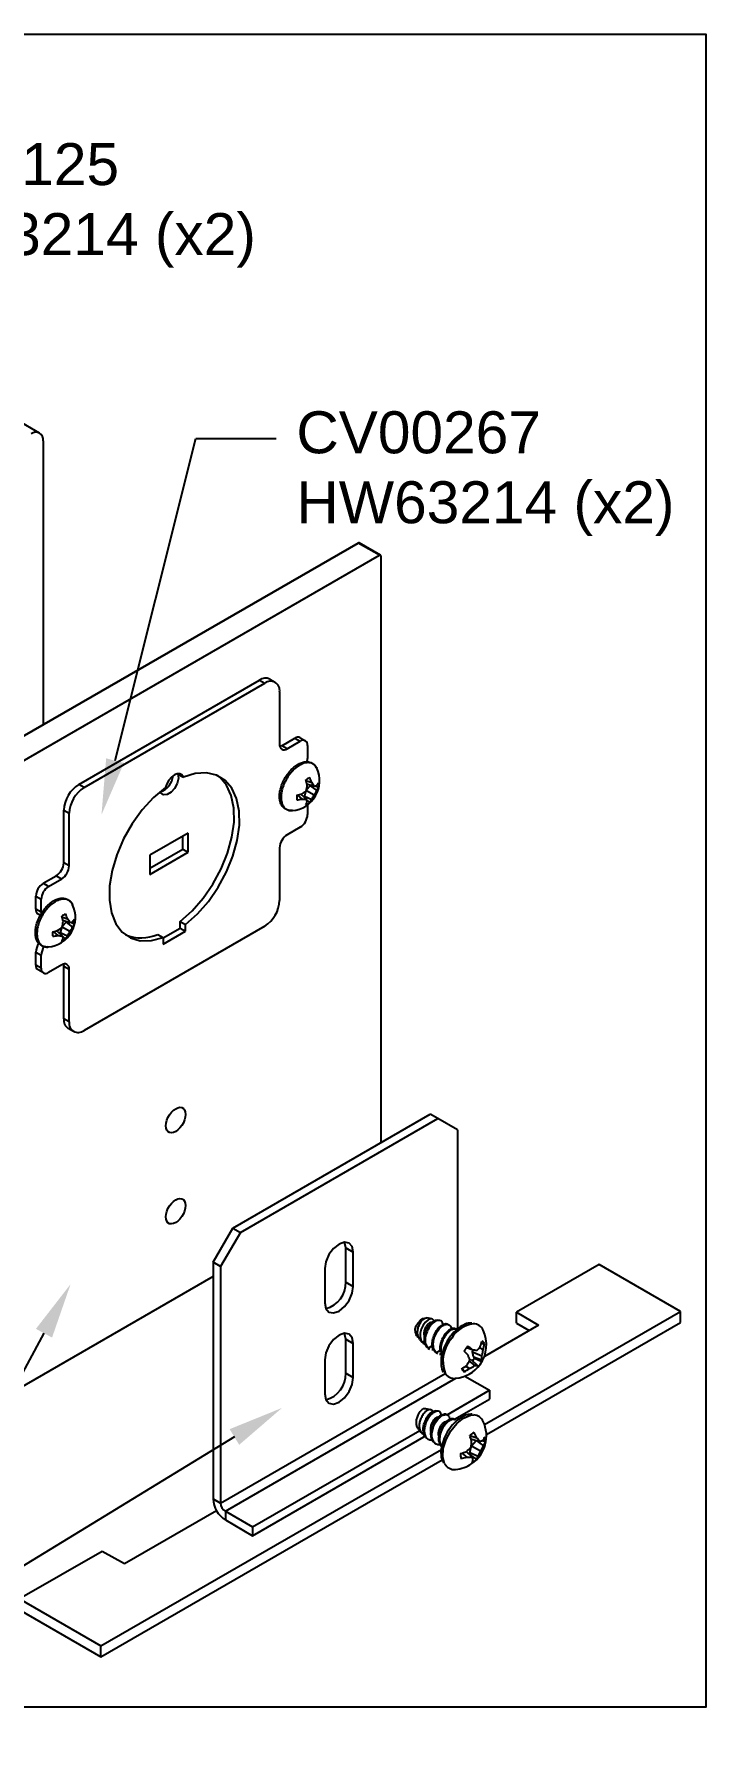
# Model space of a CAD drawing. Extents: x 0 to 7.75, y -7.64 to 0.
# Drawn here: x 4.75 to 7.75, y -7.64 to 0 of the extents above; entities that cross this region are included whole.
import ezdxf
from ezdxf import colors
from ezdxf.entities.mleader import LeaderData, LeaderLine
from ezdxf.math import Vec2, Vec3

# ---------------------------------------------------------------- set-up
doc = ezdxf.new("R2010")
doc.units = 0
doc.header["$LTSCALE"] = 0.5
doc.header["$MEASUREMENT"] = 0
for name, color, linetype in [('Brackets', 181, 'CONTINUOUS'), ('End Cap', 92, 'CONTINUOUS'), ('FAB DWG', 221, 'CONTINUOUS'), ('Hardware', 242, 'CONTINUOUS'), ('Housing', 150, 'CONTINUOUS')]:
    doc.layers.add(name, color=color, linetype=linetype)
doc.layers.add('Text-Unprinted', color=131, linetype='CONTINUOUS', plot=False)
doc.styles.get("Standard").update_dxf_attribs({"font": 'arial.ttf'})

msp = doc.modelspace()

# ---------------------------------------------------------------- linework, layer by layer
at = {"layer": 'Brackets', "transparency": 16777216}
for p, q in [((5.6349, -5.3484), (6.5188, -4.8383)), ((5.6687, -5.3679), (6.5526, -4.8578)), ((6.5526, -4.8578), (6.5188, -4.8383)), ((6.6409, -4.9089), (6.5526, -4.8578)), ((6.6409, -4.9089), (6.6409, -5.8006)), ((5.5465, -5.5015), (5.6349, -5.3484)), ((5.6687, -5.3679), (5.5803, -5.521)), ((5.6349, -5.3484), (5.6687, -5.3679)), ((6.1405, -5.4372), (6.1743, -5.4567)), ((6.1405, -5.5903), (6.1405, -5.4372)), ((6.1743, -5.6098), (6.1743, -5.4567)), ((5.5803, -5.521), (5.5465, -5.5015)), ((5.5465, -5.5015), (5.5465, -6.5608)), ((5.5803, -5.521), (5.5803, -6.5804)), ((6.047, -5.5302), (6.047, -5.6833)), ((7.2754, -5.5123), (6.9059, -5.7255)), ((7.6395, -5.7225), (7.2754, -5.5123)), ((6.1405, -5.5903), (6.1743, -5.6098)), ((6.7622, -6.2288), (7.6395, -5.7225)), ((6.9059, -5.7255), (7.0032, -5.7837)), ((6.9059, -5.7744), (6.9059, -5.7255)), ((7.6395, -5.7713), (7.6395, -5.7225)), ((7.0032, -5.7837), (6.7616, -5.9231)), ((6.7707, -6.2727), (7.6395, -5.7713)), ((6.9059, -5.7744), (6.9616, -5.8077)), ((6.1405, -5.8455), (6.1743, -5.865)), ((6.1405, -5.9986), (6.1405, -5.8455)), ((6.1743, -6.0182), (6.1743, -5.865)), ((6.047, -5.9385), (6.047, -6.0916)), ((5.5803, -6.5804), (6.5864, -5.9997)), ((5.6015, -6.6171), (6.6338, -6.0213)), ((6.1405, -5.9986), (6.1743, -6.0182)), ((6.6741, -6.0118), (6.7839, -6.0752)), ((6.5942, -6.1847), (6.7839, -6.0752)), ((6.7839, -6.0752), (6.7839, -6.1143)), ((6.628, -6.2043), (6.7839, -6.1143)), ((5.7233, -6.6874), (6.4718, -6.2554)), ((5.7233, -6.7264), (6.5006, -6.2778)), ((5.0444, -7.2202), (6.569, -6.3403)), ((5.0444, -7.269), (6.5723, -6.3872)), ((5.5465, -6.5608), (5.5803, -6.5804)), ((5.5626, -6.6151), (5.1505, -6.8529)), ((5.6015, -6.6171), (5.7233, -6.6874)), ((5.6015, -6.6171), (5.6015, -6.6561)), ((5.6015, -6.6561), (5.7233, -6.7264)), ((5.7233, -6.6874), (5.7233, -6.7264)), ((5.0497, -6.7968), (4.6803, -7.01)), ((5.1505, -6.8529), (5.0497, -6.7968)), ((4.6803, -7.01), (5.0444, -7.2202)), ((4.6803, -7.0589), (5.0444, -7.269)), ((5.0444, -7.269), (5.0444, -7.2202))]:
    msp.add_line(p, q, dxfattribs=at)
at = {"layer": 'Brackets', "transparency": 16777216, "flags": 128}
for points in [[(6.1743, -5.4567), (6.1694, -5.4314), (6.1556, -5.4155), (6.135, -5.4115), (6.1106, -5.4199), (6.0863, -5.4396), (6.0656, -5.4674), (6.0518, -5.4993), (6.047, -5.5302)], [(6.1405, -5.4372), (6.1356, -5.4119), (6.1354, -5.4114)], [(6.047, -5.6833), (6.0518, -5.7086), (6.0656, -5.7245), (6.0863, -5.7285), (6.1106, -5.7201), (6.135, -5.7004), (6.1556, -5.6726), (6.1694, -5.6408), (6.1743, -5.6098)], [(6.1743, -5.865), (6.1694, -5.8397), (6.1556, -5.8238), (6.135, -5.8198), (6.1106, -5.8283), (6.0863, -5.8479), (6.0656, -5.8758), (6.0518, -5.9076), (6.047, -5.9385)], [(6.1405, -5.8455), (6.1356, -5.8202), (6.1354, -5.8198)], [(6.047, -6.0916), (6.0518, -6.1169), (6.0656, -6.1328), (6.0863, -6.1368), (6.1106, -6.1284), (6.135, -6.1087), (6.1556, -6.0809), (6.1694, -6.0491), (6.1743, -6.0182)]]:
    msp.add_lwpolyline(points, dxfattribs=at)
at = {"layer": 'Brackets', "transparency": 16777216}
for centre, radius, start, end in [((6.0234, -5.5954), 0.1172, 284.14244, 2.49588), ((6.0234, -6.0038), 0.1172, 284.14244, 2.49588), ((5.6659, -6.5554), 0.1196, 182.60229, 237.39771), ((5.6263, -6.5783), 0.0461, 182.60229, 237.39771)]:
    msp.add_arc(centre, radius, start, end, dxfattribs=at)
at = {"layer": 'End Cap', "transparency": 16777216}
msp.add_line((6.1963, -2.2799), (4.3719, -3.3328), dxfattribs=at)
msp.add_line((6.1963, -2.2799), (4.3719, -3.3328), dxfattribs=at)
at = {"layer": 'End Cap', "linetype": 'Continuous', "transparency": 16777216}
for p, q in [((4.3719, -3.3328), (6.1963, -2.2799)), ((6.2914, -2.3348), (6.1963, -2.2799)), ((6.2964, -2.3343), (6.2013, -2.2794)), ((4.467, -3.3877), (6.2914, -2.3348)), ((6.2984, -2.3389), (6.2984, -4.9654)), ((5.5465, -5.5651), (4.467, -6.1882))]:
    msp.add_line(p, q, dxfattribs=at)
at = {"layer": 'End Cap', "linetype": 'Continuous', "transparency": 16777216, "flags": 128}
for points in [[(5.335, -4.8902), (5.3361, -4.8782), (5.3394, -4.8655), (5.3446, -4.8528), (5.3516, -4.8407), (5.36, -4.8297), (5.3694, -4.8206), (5.3792, -4.8136), (5.389, -4.8092), (5.3984, -4.8076), (5.4068, -4.8088), (5.4137, -4.8129), (5.419, -4.8195), (5.4223, -4.8284), (5.4234, -4.8392), (5.4223, -4.8511), (5.419, -4.8638), (5.4137, -4.8765), (5.4068, -4.8887), (5.3984, -4.8996), (5.389, -4.9087), (5.3792, -4.9157), (5.3694, -4.9201), (5.36, -4.9217), (5.3516, -4.9205), (5.3446, -4.9164), (5.3394, -4.9098), (5.3361, -4.9009), (5.335, -4.8902)], [(5.335, -5.2985), (5.3361, -5.2865), (5.3394, -5.2738), (5.3446, -5.2611), (5.3516, -5.249), (5.36, -5.2381), (5.3694, -5.2289), (5.3792, -5.2219), (5.389, -5.2175), (5.3984, -5.2159), (5.4068, -5.2172), (5.4137, -5.2212), (5.419, -5.2279), (5.4223, -5.2368), (5.4234, -5.2475), (5.4223, -5.2595), (5.419, -5.2721), (5.4137, -5.2849), (5.4068, -5.297), (5.3984, -5.3079), (5.389, -5.3171), (5.3792, -5.324), (5.3694, -5.3284), (5.36, -5.33), (5.3516, -5.3288), (5.3446, -5.3247), (5.3394, -5.3181), (5.3361, -5.3092), (5.335, -5.2985)]]:
    msp.add_lwpolyline(points, dxfattribs=at)
at = {"layer": 'End Cap', "linetype": 'Continuous', "transparency": 16777216}
for centre, radius, start, end in [((6.1992, -2.284), 0.00503, 65.6927, 125.6091), ((6.2941, -2.3382), 0.00437, 350.77973, 129.18503)]:
    msp.add_arc(centre, radius, start, end, dxfattribs=at)
at = {"layer": 'End Cap', "transparency": 16777216}
msp.add_ellipse((6.1963, -2.2881), major_axis=(0.005, 0.00866), ratio=0.577277, start_param=6.265733, end_param=7.068165, dxfattribs=at)
msp.add_ellipse((6.1963, -2.2881), major_axis=(0.005, 0.00866), ratio=0.577277, start_param=6.265733, end_param=7.068165, dxfattribs=at)
at = {"layer": 'Hardware', "linetype": 'Continuous', "lineweight": 25, "transparency": 16777216}
for p, q in [((4.9448, -3.3611), (5.7539, -2.8941)), ((5.7539, -2.8941), (5.7778, -2.9079)), ((5.8011, -2.8894), (5.825, -2.9032)), ((4.9687, -3.375), (5.7778, -2.9079)), ((5.8446, -2.9464), (5.8446, -3.1824)), ((5.854, -3.1878), (5.9124, -3.1541)), ((5.8779, -3.2017), (5.854, -3.1878)), ((5.8779, -3.2017), (5.9363, -3.168)), ((5.9124, -3.1541), (5.9363, -3.168)), ((5.9359, -3.1518), (5.9599, -3.1656)), ((5.9697, -3.1872), (5.9697, -3.2452)), ((5.3894, -3.3147), (5.4135, -3.3285)), ((5.9626, -3.343), (5.9883, -3.3525)), ((5.9669, -3.3587), (5.9987, -3.3684)), ((4.9687, -3.375), (4.9448, -3.3611)), ((5.9243, -3.4093), (5.9454, -3.4268)), ((5.9401, -3.4052), (5.9643, -3.4279)), ((5.9624, -3.3899), (5.9553, -3.4139)), ((5.9553, -3.4139), (5.9553, -3.4194)), ((5.9553, -3.4139), (5.9883, -3.4283)), ((5.9643, -3.3882), (5.9987, -3.408)), ((5.982, -3.3676), (5.9649, -3.3857)), ((5.9868, -3.3648), (5.982, -3.3676)), ((5.982, -3.3676), (6.011, -3.3889)), ((6.0025, -3.3677), (6.0193, -3.3738)), ((4.8781, -3.4767), (4.902, -3.4905)), ((4.8781, -3.7127), (4.8781, -3.4767)), ((4.902, -3.7265), (4.902, -3.4905)), ((5.9015, -3.4782), (5.9017, -3.4782)), ((5.9697, -3.4527), (5.9697, -3.4955)), ((5.435, -3.5794), (5.2635, -3.6784)), ((5.435, -3.6651), (5.435, -3.5794)), ((5.9363, -3.5532), (5.8779, -3.5869)), ((5.2635, -3.7365), (5.4111, -3.6513)), ((5.2635, -3.7641), (5.435, -3.6651)), ((5.4111, -3.6513), (5.4111, -3.5932)), ((5.4111, -3.6513), (5.435, -3.6651)), ((5.8446, -3.6447), (5.8446, -3.8807)), ((4.902, -3.7265), (4.8781, -3.7127)), ((5.2635, -3.6784), (5.2635, -3.7641)), ((4.7863, -3.8042), (4.8447, -3.7705)), ((4.8103, -3.818), (4.7863, -3.8042)), ((4.8103, -3.818), (4.8687, -3.7843)), ((4.8447, -3.7705), (4.8687, -3.7843)), ((4.7529, -3.92), (4.7529, -3.862)), ((4.7529, -3.862), (4.7769, -3.8758)), ((4.7529, -3.92), (4.7529, -3.862)), ((4.7769, -3.9338), (4.7769, -3.8758)), ((4.7769, -3.9338), (4.7529, -3.92)), ((4.7729, -3.9474), (4.7627, -3.9416)), ((4.8693, -3.9542), (4.895, -3.9637)), ((4.8736, -3.9699), (4.9054, -3.9795)), ((4.831, -4.0205), (4.8521, -4.038)), ((4.8468, -4.0163), (4.871, -4.039)), ((4.8691, -4.0011), (4.862, -4.025)), ((4.862, -4.025), (4.862, -4.0306)), ((4.862, -4.025), (4.895, -4.0395)), ((4.871, -3.9994), (4.9054, -4.0192)), ((4.8887, -3.9787), (4.8716, -3.9968)), ((4.8936, -3.9759), (4.8887, -3.9787)), ((4.8887, -3.9787), (4.9177, -4.0001)), ((4.9092, -3.9788), (4.926, -3.985)), ((5.7778, -3.9963), (4.9687, -4.4634)), ((5.2992, -4.0328), (5.3232, -4.0466)), ((5.3232, -4.0486), (5.3993, -4.0046)), ((5.3232, -4.0763), (5.4233, -4.0185)), ((5.3232, -4.0466), (5.3232, -4.0763)), ((5.3993, -4.0046), (5.3993, -3.975)), ((5.3993, -3.975), (5.4233, -3.9889)), ((5.3993, -4.0046), (5.4233, -4.0185)), ((5.4233, -4.0185), (5.4233, -3.9889)), ((4.7529, -4.1702), (4.7529, -4.1122)), ((4.7529, -4.1122), (4.7769, -4.126)), ((4.7529, -4.1702), (4.7529, -4.1122)), ((4.8082, -4.0894), (4.8084, -4.0894)), ((4.7769, -4.184), (4.7529, -4.1702)), ((4.7867, -4.2056), (4.7627, -4.1918)), ((4.7769, -4.184), (4.7769, -4.126)), ((4.8687, -4.1696), (4.8103, -4.2033)), ((4.8781, -4.175), (4.902, -4.1889)), ((4.8781, -4.411), (4.8781, -4.175)), ((4.902, -4.4248), (4.902, -4.1889)), ((4.902, -4.4248), (4.8781, -4.411)), ((4.9216, -4.468), (4.8976, -4.4542))]:
    msp.add_line(p, q, dxfattribs=at)
at = {"layer": 'Hardware', "transparency": 16777216}
for p, q in [((6.5262, -5.7549), (6.5045, -5.7504)), ((6.5614, -5.7623), (6.5523, -5.7604)), ((6.6029, -5.7815), (6.5985, -5.7789)), ((6.6383, -5.8019), (6.6338, -5.7993)), ((6.4546, -5.8278), (6.4569, -5.8246)), ((6.4595, -5.8333), (6.4546, -5.8278)), ((6.4658, -5.8297), (6.4569, -5.8246)), ((6.4595, -5.8333), (6.4658, -5.8297)), ((6.4595, -5.8333), (6.4664, -5.8377)), ((6.4722, -5.8475), (6.4833, -5.8598)), ((6.4835, -5.8601), (6.494, -5.8541)), ((6.5053, -5.8832), (6.4954, -5.8659)), ((6.5097, -5.8858), (6.5295, -5.8745)), ((6.7474, -5.8649), (6.7617, -5.8667)), ((6.5125, -5.8871), (6.5053, -5.8832)), ((6.5086, -5.8864), (6.5163, -5.8908)), ((6.5169, -5.8897), (6.5097, -5.8858)), ((6.535, -5.8939), (6.5255, -5.8943)), ((6.5478, -5.9075), (6.5407, -5.9036)), ((6.5451, -5.9062), (6.5649, -5.8949)), ((6.5522, -5.9101), (6.5451, -5.9062)), ((6.5472, -5.9086), (6.5516, -5.9112)), ((6.5704, -5.9143), (6.5609, -5.9147)), ((6.6818, -5.8842), (6.7073, -5.8923)), ((6.6939, -5.9442), (6.7182, -5.9646)), ((6.695, -5.9375), (6.7033, -5.9389)), ((6.7033, -5.9389), (6.7312, -5.9643)), ((6.7079, -5.9023), (6.7117, -5.8932)), ((6.7129, -5.9257), (6.7079, -5.9023)), ((6.7079, -5.9023), (6.7502, -5.9204)), ((6.7179, -5.9311), (6.7129, -5.9257)), ((6.7129, -5.9257), (6.7499, -5.9384)), ((6.7179, -5.9311), (6.7504, -5.9462)), ((6.7397, -5.8835), (6.7564, -5.8931)), ((6.6622, -5.978), (6.6709, -5.9922)), ((6.6786, -5.9664), (6.6952, -5.9776)), ((6.5203, -6.162), (6.4996, -6.1576)), ((6.5555, -6.1694), (6.5443, -6.167)), ((6.597, -6.1864), (6.5925, -6.1838)), ((6.4666, -6.2496), (6.4791, -6.2635)), ((6.6323, -6.2068), (6.6279, -6.2042)), ((6.4993, -6.2861), (6.5028, -6.29)), ((6.5412, -6.3135), (6.5457, -6.3161)), ((6.6965, -6.277), (6.7271, -6.288)), ((6.6966, -6.3539), (6.7035, -6.3243)), ((6.7008, -6.2921), (6.7406, -6.3041)), ((6.7035, -6.3243), (6.724, -6.2999)), ((6.7035, -6.3243), (6.7443, -6.3468)), ((6.724, -6.2999), (6.7248, -6.2993)), ((6.724, -6.2999), (6.7574, -6.3237)), ((6.7517, -6.2999), (6.7666, -6.3047)), ((6.661, -6.3567), (6.6832, -6.3746)), ((6.6801, -6.3499), (6.7054, -6.3735)), ((6.696, -6.3647), (6.6975, -6.3636)), ((6.6975, -6.3636), (6.6966, -6.3539)), ((6.6966, -6.3539), (6.7341, -6.3696)), ((6.6975, -6.3636), (6.7257, -6.3855))]:
    msp.add_line(p, q, dxfattribs=at)
at = {"layer": 'Hardware', "linetype": 'Continuous', "lineweight": 25, "transparency": 16777216, "flags": 128}
for points in [[(5.854, -3.1878), (5.8475, -3.1909), (5.8456, -3.1914)], [(5.9017, -3.4782), (5.9017, -3.4782), (5.8977, -3.4784), (5.8938, -3.4784), (5.8899, -3.478), (5.8862, -3.4774), (5.8826, -3.4766), (5.8791, -3.4755), (5.8757, -3.4741), (5.8725, -3.4725), (5.8694, -3.4706), (5.8665, -3.4686), (5.8638, -3.4662), (5.8612, -3.4637), (5.8587, -3.461), (5.8565, -3.458), (5.8544, -3.4548), (5.8525, -3.4514), (5.8507, -3.4478), (5.8492, -3.444), (5.8479, -3.4401), (5.8467, -3.4359), (5.8458, -3.4316), (5.8451, -3.4272), (5.8446, -3.4226), (5.8443, -3.4179), (5.8442, -3.413), (5.8444, -3.4081), (5.8447, -3.4031), (5.8452, -3.398), (5.846, -3.3929), (5.8469, -3.3877), (5.8481, -3.3825), (5.8494, -3.3772), (5.8509, -3.3719), (5.8526, -3.3666), (5.8545, -3.3614), (5.8566, -3.3561), (5.8588, -3.3509), (5.8612, -3.3457), (5.8638, -3.3406), (5.8665, -3.3355), (5.8694, -3.3306), (5.8724, -3.3257), (5.8755, -3.3209), (5.8788, -3.3162), (5.8822, -3.3116), (5.8857, -3.3072), (5.8893, -3.3029), (5.893, -3.2988), (5.8968, -3.2948), (5.9006, -3.291), (5.9046, -3.2873), (5.9086, -3.2839), (5.9127, -3.2806), (5.9168, -3.2776), (5.921, -3.2748), (5.9252, -3.2721), (5.9294, -3.2698), (5.9337, -3.2676), (5.9379, -3.2657), (5.9422, -3.264), (5.9464, -3.2626), (5.9506, -3.2615), (5.9548, -3.2606), (5.9589, -3.26), (5.963, -3.2597), (5.9669, -3.2597), (5.9708, -3.2599), (5.9746, -3.2604), (5.9783, -3.2611), (5.9818, -3.2622), (5.9852, -3.2634), (5.9885, -3.2649), (5.9916, -3.2667), (5.9946, -3.2687), (5.9974, -3.2709), (6.0001, -3.2733), (6.0026, -3.276), (6.0049, -3.2789), (6.0071, -3.282), (6.0091, -3.2853), (6.0109, -3.2888), (6.0109, -3.2888)], [(6.0109, -3.2888), (6.0107, -3.2883), (6.0088, -3.2849), (6.0068, -3.2817), (6.0046, -3.2787), (6.0022, -3.276), (5.9997, -3.2735), (5.9969, -3.2713), (5.994, -3.2693), (5.9909, -3.2677), (5.9877, -3.2662), (5.9843, -3.2651), (5.9808, -3.2643), (5.9772, -3.2637), (5.9735, -3.2634), (5.9697, -3.2634), (5.9657, -3.2637), (5.9617, -3.2643), (5.9576, -3.2651), (5.9535, -3.2662), (5.9493, -3.2677), (5.945, -3.2693), (5.9408, -3.2713), (5.9365, -3.2735), (5.9322, -3.276), (5.9279, -3.2787), (5.9237, -3.2817), (5.9194, -3.2849), (5.9152, -3.2883), (5.9111, -3.292), (5.907, -3.2959), (5.903, -3.2999), (5.899, -3.3042), (5.8952, -3.3086), (5.8915, -3.3132), (5.8879, -3.3179), (5.8844, -3.3228), (5.881, -3.3278), (5.8778, -3.333), (5.8747, -3.3382), (5.8718, -3.3435), (5.869, -3.3489), (5.8665, -3.3544), (5.8641, -3.3598), (5.8619, -3.3654), (5.8598, -3.3709), (5.858, -3.3764), (5.8564, -3.382), (5.855, -3.3875), (5.8538, -3.3929), (5.8528, -3.3983), (5.852, -3.4036), (5.8515, -3.4088), (5.8512, -3.414), (5.8511, -3.419), (5.8512, -3.4239), (5.8515, -3.4286), (5.852, -3.4332), (5.8528, -3.4376), (5.8538, -3.4419), (5.855, -3.446), (5.8564, -3.4498), (5.858, -3.4535), (5.8598, -3.4569), (5.8619, -3.4601), (5.8641, -3.4631), (5.8665, -3.4658), (5.869, -3.4683), (5.8718, -3.4705), (5.8747, -3.4725), (5.8778, -3.4741), (5.881, -3.4756), (5.8844, -3.4767), (5.8879, -3.4775), (5.8915, -3.4781), (5.8952, -3.4784), (5.899, -3.4784), (5.9015, -3.4782)], [(5.3894, -3.3147), (5.3915, -3.3338), (5.3862, -3.3565), (5.3744, -3.3787), (5.3582, -3.3965), (5.3404, -3.4067), (5.3242, -3.4077), (5.3123, -3.3991), (5.3094, -3.3935)], [(5.4135, -3.3285), (5.4073, -3.3186), (5.398, -3.3134), (5.3863, -3.3134), (5.3733, -3.3185), (5.3603, -3.3284), (5.3486, -3.3419), (5.3392, -3.358), (5.3331, -3.3749)], [(5.3993, -3.975), (5.4524, -3.9276), (5.5018, -3.8711), (5.5458, -3.8076), (5.5828, -3.7392), (5.6115, -3.6684), (5.6309, -3.5978), (5.6403, -3.5297), (5.6394, -3.4668), (5.6281, -3.4111), (5.607, -3.3646), (5.5767, -3.3291), (5.5673, -3.3217)], [(5.4233, -3.9889), (5.4764, -3.9415), (5.5258, -3.885), (5.5698, -3.8215), (5.6068, -3.7531), (5.6356, -3.6823), (5.655, -3.6116), (5.6644, -3.5436), (5.6634, -3.4806), (5.6522, -3.4249), (5.631, -3.3785), (5.6007, -3.343), (5.5623, -3.3196), (5.5172, -3.3092), (5.467, -3.3122), (5.4135, -3.3285)], [(5.3331, -3.3749), (5.2796, -3.4204), (5.2294, -3.4754), (5.1843, -3.5378), (5.1459, -3.6055), (5.1156, -3.676), (5.0944, -3.7469), (5.0832, -3.8156), (5.0822, -3.8797), (5.0916, -3.9369), (5.111, -3.9851), (5.1397, -4.0227), (5.1768, -4.0484), (5.2207, -4.0611), (5.2702, -4.0605), (5.3232, -4.0466)], [(5.9656, -3.4315), (5.9677, -3.4332), (5.9793, -3.4431)], [(4.8085, -4.0894), (4.8084, -4.0894), (4.8044, -4.0896), (4.8005, -4.0895), (4.7966, -4.0892), (4.7929, -4.0886), (4.7893, -4.0878), (4.7858, -4.0866), (4.7824, -4.0853), (4.7792, -4.0837), (4.7762, -4.0818), (4.7732, -4.0797), (4.7705, -4.0774), (4.7679, -4.0749), (4.7654, -4.0721), (4.7632, -4.0692), (4.7611, -4.066), (4.7592, -4.0626), (4.7574, -4.059), (4.7559, -4.0552), (4.7546, -4.0513), (4.7535, -4.0471), (4.7525, -4.0428), (4.7518, -4.0384), (4.7513, -4.0338), (4.751, -4.029), (4.7509, -4.0242), (4.7511, -4.0193), (4.7514, -4.0143), (4.752, -4.0092), (4.7527, -4.0041), (4.7536, -3.9989), (4.7548, -3.9936), (4.7561, -3.9884), (4.7577, -3.9831), (4.7594, -3.9778), (4.7613, -3.9725), (4.7633, -3.9673), (4.7656, -3.9621), (4.768, -3.9569), (4.7705, -3.9518), (4.7732, -3.9467), (4.7761, -3.9417), (4.7791, -3.9368), (4.7822, -3.932), (4.7855, -3.9274), (4.7889, -3.9228), (4.7924, -3.9184), (4.796, -3.9141), (4.7997, -3.9099), (4.8035, -3.9059), (4.8073, -3.9021), (4.8113, -3.8985), (4.8153, -3.8951), (4.8194, -3.8918), (4.8235, -3.8888), (4.8277, -3.8859), (4.8319, -3.8833), (4.8361, -3.8809), (4.8404, -3.8788), (4.8446, -3.8769), (4.8489, -3.8752), (4.8531, -3.8738), (4.8573, -3.8727), (4.8615, -3.8718), (4.8656, -3.8712), (4.8697, -3.8709), (4.8736, -3.8708), (4.8775, -3.8711), (4.8813, -3.8716), (4.885, -3.8723), (4.8885, -3.8733), (4.8919, -3.8746), (4.8952, -3.8761), (4.8983, -3.8779), (4.9013, -3.8798), (4.9041, -3.8821), (4.9068, -3.8845), (4.9093, -3.8872), (4.9116, -3.89), (4.9138, -3.8931), (4.9158, -3.8964), (4.9176, -3.8999), (4.9176, -3.9)], [(4.9176, -3.9), (4.9174, -3.8995), (4.9156, -3.8961), (4.9135, -3.8929), (4.9113, -3.8899), (4.9089, -3.8872), (4.9064, -3.8847), (4.9036, -3.8825), (4.9007, -3.8805), (4.8976, -3.8788), (4.8944, -3.8774), (4.8911, -3.8763), (4.8876, -3.8754), (4.8839, -3.8749), (4.8802, -3.8746), (4.8764, -3.8746), (4.8724, -3.8749), (4.8684, -3.8754), (4.8643, -3.8763), (4.8602, -3.8774), (4.856, -3.8788), (4.8518, -3.8805), (4.8475, -3.8825), (4.8432, -3.8847), (4.8389, -3.8872), (4.8346, -3.8899), (4.8304, -3.8929), (4.8261, -3.8961), (4.8219, -3.8995), (4.8178, -3.9032), (4.8137, -3.907), (4.8097, -3.9111), (4.8058, -3.9153), (4.8019, -3.9198), (4.7982, -3.9244), (4.7946, -3.9291), (4.7911, -3.934), (4.7877, -3.939), (4.7845, -3.9441), (4.7814, -3.9494), (4.7785, -3.9547), (4.7758, -3.9601), (4.7732, -3.9655), (4.7708, -3.971), (4.7686, -3.9765), (4.7666, -3.9821), (4.7647, -3.9876), (4.7631, -3.9931), (4.7617, -3.9986), (4.7605, -4.0041), (4.7595, -4.0095), (4.7588, -4.0148), (4.7582, -4.02), (4.7579, -4.0251), (4.7578, -4.0302), (4.7579, -4.035), (4.7582, -4.0398), (4.7588, -4.0444), (4.7595, -4.0488), (4.7605, -4.0531), (4.7617, -4.0571), (4.7631, -4.061), (4.7647, -4.0646), (4.7666, -4.0681), (4.7686, -4.0713), (4.7708, -4.0743), (4.7732, -4.077), (4.7758, -4.0795), (4.7785, -4.0817), (4.7814, -4.0836), (4.7845, -4.0853), (4.7877, -4.0867), (4.7911, -4.0879), (4.7946, -4.0887), (4.7982, -4.0893), (4.8019, -4.0896), (4.8058, -4.0896), (4.8082, -4.0894)], [(4.8723, -4.0427), (4.8744, -4.0444), (4.8861, -4.0542)], [(4.877, -4.166), (4.8774, -4.1679), (4.8781, -4.175)]]:
    msp.add_lwpolyline(points, dxfattribs=at)
at = {"layer": 'Hardware', "transparency": 16777216, "flags": 128}
for points in [[(6.4569, -5.8246), (6.4523, -5.815), (6.4521, -5.8018), (6.4563, -5.7869), (6.4643, -5.7726), (6.4749, -5.7611), (6.4865, -5.7542), (6.4938, -5.7527)], [(6.5361, -5.7648), (6.5355, -5.7622), (6.5293, -5.7559), (6.5202, -5.7549), (6.5091, -5.7596), (6.4975, -5.7694), (6.487, -5.7838), (6.4789, -5.8014), (6.4743, -5.8198), (6.4741, -5.8376), (6.4786, -5.8529), (6.4835, -5.8601), (6.4835, -5.8601)], [(6.4996, -6.1576), (6.4987, -6.1575), (6.488, -6.1586)], [(6.5753, -6.3725), (6.5775, -6.3353), (6.5897, -6.2952), (6.6105, -6.2565), (6.6378, -6.2233), (6.6684, -6.1993), (6.6992, -6.187), (6.7139, -6.1858)], [(6.4998, -6.2859), (6.5022, -6.2893), (6.5028, -6.29)], [(6.5844, -6.4047), (6.5833, -6.4026), (6.5753, -6.3725)]]:
    msp.add_lwpolyline(points, dxfattribs=at)
at = {"layer": 'Hardware', "linetype": 'Continuous', "lineweight": 25, "transparency": 16777216}
for centre, radius, start, end in [((5.7815, -2.9326), 0.0475, 65.69288, 125.61758), ((5.8039, -2.9398), 0.0412, 350.78596, 129.20328), ((5.8649, -3.1857), 0.0206, 170.78596, 309.20328), ((5.9262, -3.1734), 0.0237, 65.69288, 125.61758), ((5.9493, -3.1839), 0.0206, 350.78596, 129.20328), ((5.8972, -3.2419), 0.0725, 345.79527, 357.39452), ((5.2839, -3.3148), 0.0837, 287.9721, 354.69734), ((5.8906, -3.3457), 0.133, 274.70619, 25.29918), ((6.0031, -3.3918), 0.0657, 111.17524, 128.81939), ((5.7128, -3.4194), 0.2613, 12.22005, 17.54964), ((5.8271, -3.4052), 0.1695, 18.10615, 26.11643), ((5.8714, -3.4405), 0.1464, 29.54791, 36.98761), ((5.9689, -3.3276), 0.0568, 317.93705, 332.70604), ((5.9544, -3.3637), 0.0657, 351.17936, 8.82064), ((5.0229, -3.4833), 0.145, 122.60548, 177.39452), ((5.0469, -3.4971), 0.145, 122.60548, 177.39452), ((5.9869, -3.42), 0.0657, 171.17936, 188.82064), ((5.8656, -3.1547), 0.2613, 282.44952, 287.77829), ((5.9104, -3.2609), 0.1695, 273.88191, 281.89152), ((5.8311, -3.243), 0.1971, 305.44593, 312.54131), ((5.9632, -3.2815), 0.1464, 263.00744, 270.44567), ((5.7719, -3.3454), 0.1971, 347.45809, 354.55372), ((5.8855, -3.4594), 0.0849, 13.26505, 21.81359), ((5.9283, -3.4021), 0.0654, 321.26276, 336.38864), ((5.8847, -3.3623), 0.1228, 327.48803, 338.13813), ((5.9866, -3.2843), 0.0849, 278.17816, 286.72433), ((5.9021, -3.3322), 0.1228, 321.86143, 332.5121), ((5.9584, -3.3501), 0.0654, 323.61047, 338.73846), ((5.8972, -3.4922), 0.0725, 302.60548, 357.39452), ((5.9141, -3.4225), 0.0568, 327.29435, 342.06084), ((5.9381, -3.3918), 0.0657, 291.17524, 308.81939), ((5.917, -3.648), 0.0725, 122.60548, 177.39452), ((4.8056, -3.7094), 0.0725, 302.60548, 357.39452), ((4.8296, -3.7232), 0.0725, 302.60548, 357.39452), ((4.8254, -3.8653), 0.0725, 122.60548, 177.39452), ((4.8493, -3.8791), 0.0725, 122.60548, 177.39452), ((5.6997, -3.8741), 0.145, 302.60548, 357.39452), ((4.7754, -3.9228), 0.0226, 172.74417, 235.94365), ((4.7754, -3.9228), 0.0226, 172.74417, 235.94365), ((4.7972, -3.9371), 0.0206, 170.78596, 189.27846), ((4.7973, -3.9568), 0.133, 274.70619, 25.29918), ((4.9098, -4.003), 0.0657, 111.17524, 128.81939), ((4.6195, -4.0306), 0.2613, 12.22005, 17.54964), ((4.7339, -4.0163), 0.1695, 18.10615, 26.11643), ((4.7781, -4.0517), 0.1464, 29.54791, 36.98761), ((4.8756, -3.9388), 0.0568, 317.93705, 332.70604), ((4.8611, -3.9749), 0.0657, 351.17936, 8.82064), ((4.8936, -4.0311), 0.0657, 171.17936, 188.82064), ((4.7723, -3.7659), 0.2613, 282.44952, 287.77829), ((4.8171, -3.8721), 0.1695, 273.88191, 281.89152), ((4.7378, -3.8541), 0.1971, 305.44593, 312.54131), ((4.8699, -3.8927), 0.1464, 263.00744, 270.44567), ((4.6786, -3.9566), 0.1971, 347.45809, 354.55372), ((4.7922, -4.0706), 0.0849, 13.26505, 21.81359), ((4.835, -4.0133), 0.0654, 321.26276, 336.38864), ((4.7914, -3.9735), 0.1228, 327.48803, 338.13813), ((4.8933, -3.8955), 0.0849, 278.17816, 286.72433), ((4.8088, -3.9434), 0.1228, 321.86143, 332.5121), ((4.8651, -3.9613), 0.0654, 323.61047, 338.73846), ((5.2238, -3.8611), 0.1875, 248.55717, 293.72434), ((4.8254, -4.1155), 0.0725, 144.36973, 177.39452), ((4.8493, -4.1293), 0.0725, 145.13516, 177.39452), ((4.8208, -4.0336), 0.0568, 327.29435, 342.06084), ((4.8449, -4.003), 0.0657, 291.17524, 308.81939), ((4.7754, -4.1731), 0.0226, 172.74417, 235.94365), ((4.7754, -4.1731), 0.0226, 172.74417, 235.94365), ((4.7972, -4.1873), 0.0206, 170.78596, 309.20328), ((4.8817, -4.1856), 0.0206, 350.78596, 129.20328), ((4.9229, -4.4167), 0.0453, 172.74417, 235.94365), ((4.9427, -4.4314), 0.0412, 170.78596, 309.20328)]:
    msp.add_arc(centre, radius, start, end, dxfattribs=at)
at = {"layer": 'Hardware', "transparency": 16777216}
for centre, radius, start, end in [((6.7262, -5.904), 0.1273, 96.52451, 150.44067), ((6.7123, -5.8256), 0.0481, 23.57956, 90.66609), ((6.5758, -5.854), 0.0813, 154.81708, 188.43326), ((6.7309, -5.9446), 0.155, 138.14293, 200.12812), ((6.7858, -5.9665), 0.1326, 138.10387, 150.11637), ((6.4564, -6.2227), 0.4149, 52.78632, 56.20554), ((6.6262, -5.7901), 0.147, 313.74339, 322.80439), ((6.6198, -5.8709), 0.151, 324.11012, 25.30286), ((6.5952, -5.823), 0.1583, 339.3036, 348.52918), ((6.7353, -5.8798), 0.0294, 26.32278, 59.26463), ((6.6182, -5.8515), 0.1443, 343.2403, 353.92293), ((4.8853, -7.6884), 2.5269, 44.46904, 45.03794), ((6.5267, -5.8552), 0.1894, 325.12096, 333.22254), ((6.4436, -6.0106), 0.2618, 15.52087, 20.65608), ((6.8815, -5.0485), 0.8616, 258.3335, 259.72481), ((6.6265, -5.875), 0.1073, 319.75991, 328.46033), ((6.6355, -5.8802), 0.1326, 318.10387, 330.11637), ((6.6768, -5.9285), 0.0738, 352.32484, 6.31323), ((6.737, -5.9431), 0.0138, 346.64391, 20.02366), ((6.59, -5.8696), 0.168, 342.39544, 351.95501), ((6.6268, -5.9737), 0.048, 210.26504, 276.53238), ((6.6198, -5.8709), 0.151, 274.71477, 324.11012), ((6.549, -5.8044), 0.2075, 302.22403, 309.92654), ((6.686, -5.9669), 0.0294, 206.32278, 239.26463), ((6.5969, -5.8411), 0.1682, 296.10846, 305.75466), ((6.6281, -5.8324), 0.16, 294.80259, 304.26018), ((6.7232, -5.9097), 0.0551, 264.72234, 278.31294), ((6.7134, -5.9793), 0.0233, 26.95226, 40.12952), ((6.6198, -6.2792), 0.151, 304.45347, 25.30286), ((6.7125, -6.2336), 0.0478, 23.35158, 88.27487), ((6.5424, -6.1764), 0.2218, 308.69215, 315.92273), ((6.7532, -6.3406), 0.0852, 116.38238, 132.52456), ((6.3944, -6.395), 0.3232, 16.42515, 21.25033), ((6.4793, -6.2955), 0.2252, 351.0068, 357.9527), ((6.5425, -6.3652), 0.2001, 22.70913, 30.29001), ((6.5915, -6.4149), 0.1858, 36.62237, 43.10171), ((6.7152, -6.213), 0.0946, 285.59321, 295.10511), ((6.6231, -6.2624), 0.1477, 325.15756, 335.51075), ((6.6938, -6.2506), 0.078, 321.99563, 335.44675), ((6.6851, -6.2768), 0.0862, 327.07293, 341.10138), ((6.7024, -6.2993), 0.0645, 355.17402, 14.62448), ((6.627, -6.3817), 0.0484, 208.45995, 276.25539), ((6.6198, -6.2792), 0.151, 274.71477, 304.45347), ((6.7189, -6.364), 0.0645, 175.17402, 194.62448), ((6.5785, -6.0921), 0.2771, 285.9539, 291.72553), ((6.631, -6.1949), 0.1872, 277.84566, 286.20705), ((6.6864, -6.2184), 0.1562, 268.8256, 276.98786), ((6.607, -6.4306), 0.1138, 23.49385, 30.15219), ((6.6609, -6.3734), 0.0519, 330.37854, 346.73991), ((6.6681, -6.3227), 0.0852, 296.38238, 312.52456), ((6.6753, -6.3485), 0.0625, 323.73436, 340.22331), ((6.6207, -6.3057), 0.1302, 330.58512, 341.59171)]:
    msp.add_arc(centre, radius, start, end, dxfattribs=at)
for points, knots in [([(6.4725, -5.8478), (6.4699, -5.8442), (6.4647, -5.8369), (6.4616, -5.8209), (6.4628, -5.8032), (6.4682, -5.7854), (6.4762, -5.7698), (6.486, -5.7578), (6.4959, -5.7513), (6.5022, -5.7491), (6.5043, -5.7504), (6.5045, -5.7505)], [0, 0, 0, 0, 0.123241, 0.250672, 0.378978, 0.507069, 0.629373, 0.751837, 0.874095, 0.990617, 1, 1, 1, 1]), ([(6.4941, -5.838), (6.493, -5.8336), (6.4908, -5.8247), (6.4934, -5.8084), (6.4992, -5.7926), (6.5078, -5.7794), (6.5176, -5.7713), (6.5253, -5.7683), (6.5283, -5.7704), (6.5293, -5.7712)], [0, 0, 0, 0, 0.143685, 0.294784, 0.451069, 0.607354, 0.758454, 0.916202, 1, 1, 1, 1]), ([(6.4954, -5.8659), (6.4942, -5.8593), (6.4918, -5.8461), (6.4955, -5.8232), (6.5037, -5.8011), (6.5152, -5.7819), (6.5288, -5.7679), (6.5422, -5.76), (6.5491, -5.7605), (6.5523, -5.7607)], [0, 0, 0, 0, 0.148692, 0.297384, 0.445265, 0.588067, 0.731383, 0.874101, 1, 1, 1, 1]), ([(6.5754, -5.7807), (6.5752, -5.7782), (6.5744, -5.7708), (6.5676, -5.7637), (6.5569, -5.7608), (6.5432, -5.765), (6.5285, -5.7758), (6.515, -5.7922), (6.5065, -5.808), (6.5031, -5.8173), (6.5023, -5.8195)], [0, 0, 0, 0, 0.0731279, 0.216108, 0.361032, 0.5082261, 0.6553851, 0.8039273, 0.9552146, 1, 1, 1, 1]), ([(6.5407, -5.9036), (6.5369, -5.8985), (6.5294, -5.8881), (6.527, -5.8639), (6.532, -5.8377), (6.5432, -5.8123), (6.5589, -5.7916), (6.5763, -5.779), (6.5902, -5.7748), (6.5959, -5.7787), (6.5979, -5.7801)], [0, 0, 0, 0, 0.131475, 0.26648, 0.39603, 0.529837, 0.663644, 0.793194, 0.928198, 1, 1, 1, 1]), ([(6.5451, -5.9062), (6.5414, -5.901), (6.5338, -5.8906), (6.5314, -5.8665), (6.5364, -5.8403), (6.5476, -5.8148), (6.5633, -5.7942), (6.5808, -5.7813), (6.5967, -5.7775), (6.6079, -5.7843), (6.6136, -5.7931), (6.6129, -5.8002), (6.6128, -5.8004)], [0, 0, 0, 0, 0.1099552, 0.2228622, 0.3312074, 0.4431128, 0.5550183, 0.6633635, 0.7762705, 0.8862257, 0.9961809, 1, 1, 1, 1]), ([(6.5704, -5.9143), (6.5689, -5.9121), (6.5638, -5.9043), (6.5625, -5.8842), (6.5673, -5.8582), (6.5786, -5.8327), (6.5942, -5.812), (6.6116, -5.7994), (6.6256, -5.7952), (6.6312, -5.7991), (6.6332, -5.8005)], [0, 0, 0, 0, 0.060013, 0.206125, 0.346335, 0.491152, 0.635968, 0.776178, 0.922291, 1, 1, 1, 1]), ([(6.5725, -5.9129), (6.5719, -5.9119), (6.5677, -5.9052), (6.567, -5.8866), (6.5717, -5.8608), (6.583, -5.8352), (6.5986, -5.8145), (6.616, -5.802), (6.63, -5.7977), (6.6357, -5.8016), (6.6376, -5.803)], [0, 0, 0, 0, 0.027301, 0.178499, 0.323587, 0.473444, 0.6233, 0.768389, 0.919586, 1, 1, 1, 1]), ([(6.7047, -5.7745), (6.7018, -5.7742), (6.6901, -5.7728), (6.667, -5.7818), (6.6385, -5.8004), (6.6184, -5.8213), (6.6088, -5.8342), (6.6068, -5.8369)], [0, 0, 0, 0, 0.090579, 0.365271, 0.652495, 0.928997, 1, 1, 1, 1]), ([(6.4835, -5.8601), (6.4864, -5.8631), (6.4899, -5.8666), (6.4949, -5.8672), (6.4957, -5.8673)], [0, 0, 0, 0, 0.826406, 1, 1, 1, 1]), ([(6.5097, -5.8858), (6.506, -5.8806), (6.4985, -5.8702), (6.4957, -5.8458), (6.5001, -5.8282), (6.5023, -5.8195)], [0, 0, 0, 0, 0.3286, 0.666022, 1, 1, 1, 1]), ([(6.6068, -5.8369), (6.6028, -5.8427), (6.5911, -5.8598), (6.5766, -5.8915), (6.5668, -5.9296), (6.5672, -5.9643), (6.5717, -5.9866), (6.5782, -5.9938), (6.5785, -5.9941)], [0, 0, 0, 0, 0.113797, 0.330872, 0.54928, 0.769424, 0.991866, 1, 1, 1, 1]), ([(6.467, -6.2493), (6.4646, -6.2463), (6.4595, -6.2398), (6.4565, -6.2249), (6.4574, -6.208), (6.4623, -6.1909), (6.4697, -6.176), (6.4789, -6.1644), (6.485, -6.1605), (6.488, -6.1586)], [0, 0, 0, 0, 0.131247, 0.280128, 0.429204, 0.578029, 0.719873, 0.861866, 1, 1, 1, 1]), ([(6.5294, -6.1709), (6.5291, -6.1699), (6.5281, -6.1654), (6.5223, -6.1618), (6.5133, -6.1614), (6.5023, -6.1668), (6.4909, -6.1772), (6.4809, -6.192), (6.4734, -6.2094), (6.4694, -6.2277), (6.4699, -6.2451), (6.4751, -6.2593), (6.4823, -6.2682), (6.4887, -6.2699), (6.4908, -6.2704)], [0, 0, 0, 0, 0.02781, 0.114785, 0.204494, 0.294916, 0.385097, 0.477538, 0.571078, 0.664458, 0.759635, 0.85629, 0.95286, 1, 1, 1, 1]), ([(6.4994, -6.2859), (6.4992, -6.2858), (6.4946, -6.2825), (6.49, -6.2704), (6.4868, -6.251), (6.4897, -6.2289), (6.4973, -6.2075), (6.5082, -6.1888), (6.5211, -6.175), (6.5342, -6.1669), (6.541, -6.167), (6.5443, -6.1671)], [0, 0, 0, 0, 0.006965, 0.138259, 0.265043, 0.392285, 0.518994, 0.640961, 0.763438, 0.88555, 1, 1, 1, 1]), ([(6.5689, -6.1867), (6.5685, -6.1839), (6.5674, -6.1765), (6.5602, -6.1699), (6.5493, -6.1681), (6.5359, -6.1732), (6.5216, -6.1845), (6.5088, -6.2012), (6.4987, -6.2216), (6.4926, -6.2434), (6.4919, -6.2644), (6.4954, -6.2783), (6.499, -6.2845), (6.4998, -6.2859)], [0, 0, 0, 0, 0.0601649, 0.1567818, 0.2551583, 0.3547733, 0.4543066, 0.555193, 0.6576597, 0.760102, 0.8635072, 0.9688234, 1, 1, 1, 1]), ([(6.5417, -6.3128), (6.5379, -6.3103), (6.529, -6.3045), (6.5221, -6.2856), (6.5217, -6.2609), (6.529, -6.2344), (6.5417, -6.2101), (6.5584, -6.1915), (6.5754, -6.1819), (6.5874, -6.1798), (6.5913, -6.1838), (6.592, -6.1846)], [0, 0, 0, 0, 0.094008, 0.22028, 0.346552, 0.468807, 0.596209, 0.72028, 0.844351, 0.971753, 1, 1, 1, 1]), ([(6.5644, -6.3196), (6.5592, -6.3195), (6.5474, -6.3193), (6.5344, -6.3078), (6.5264, -6.2884), (6.5261, -6.2634), (6.5334, -6.237), (6.5461, -6.2127), (6.5627, -6.1942), (6.5801, -6.1839), (6.5946, -6.1835), (6.6047, -6.1914), (6.6058, -6.2016), (6.6063, -6.206)], [0, 0, 0, 0, 0.075397, 0.16852, 0.264703, 0.360886, 0.454009, 0.551053, 0.64556, 0.740067, 0.837111, 0.930234, 1, 1, 1, 1]), ([(6.7074, -6.1822), (6.6994, -6.1825), (6.682, -6.1832), (6.6536, -6.1976), (6.625, -6.2213), (6.5996, -6.2534), (6.5802, -6.2901), (6.5688, -6.3276), (6.5666, -6.3529), (6.5675, -6.365), (6.5676, -6.3666)], [0, 0, 0, 0, 0.119838, 0.260198, 0.405135, 0.550379, 0.695469, 0.84094, 0.979624, 1, 1, 1, 1]), ([(6.523, -6.2616), (6.5228, -6.2612), (6.5207, -6.2567), (6.5209, -6.245), (6.5242, -6.2287), (6.531, -6.2134), (6.5403, -6.2016), (6.5498, -6.1952), (6.5564, -6.1936), (6.5584, -6.1958), (6.5588, -6.1962)], [0, 0, 0, 0, 0.016208, 0.175589, 0.329683, 0.490557, 0.64704, 0.803523, 0.964397, 1, 1, 1, 1]), ([(6.5584, -6.282), (6.5582, -6.2816), (6.556, -6.2771), (6.5562, -6.2654), (6.5595, -6.2491), (6.5664, -6.2338), (6.5757, -6.222), (6.5852, -6.2156), (6.5917, -6.214), (6.5938, -6.2162), (6.5942, -6.2166)], [0, 0, 0, 0, 0.016208, 0.175589, 0.329683, 0.490557, 0.64704, 0.803523, 0.964397, 1, 1, 1, 1]), ([(6.5771, -6.3332), (6.5733, -6.3307), (6.5643, -6.3249), (6.5575, -6.306), (6.557, -6.2813), (6.5644, -6.2548), (6.577, -6.2305), (6.5938, -6.2119), (6.6107, -6.2023), (6.6227, -6.2002), (6.6267, -6.2042), (6.6274, -6.205)], [0, 0, 0, 0, 0.094008, 0.22028, 0.346552, 0.468807, 0.596209, 0.72028, 0.844351, 0.971753, 1, 1, 1, 1]), ([(6.5705, -6.3263), (6.5675, -6.3205), (6.5614, -6.3087), (6.5616, -6.2837), (6.5688, -6.2574), (6.5815, -6.2331), (6.5982, -6.2144), (6.6151, -6.2048), (6.6272, -6.2028), (6.6311, -6.2068), (6.6318, -6.2075)], [0, 0, 0, 0, 0.1337789, 0.2740594, 0.4098767, 0.5514126, 0.6892482, 0.8270838, 0.9686197, 1, 1, 1, 1]), ([(6.5291, -6.2992), (6.5237, -6.2992), (6.5117, -6.2991), (6.5041, -6.2906), (6.4998, -6.2859)], [0, 0, 0, 0, 0.439759, 1, 1, 1, 1]), ([(6.5676, -6.3666), (6.5682, -6.3724), (6.5696, -6.3851), (6.5754, -6.3946), (6.5785, -6.3998)], [0, 0, 0, 0, 0.458767, 1, 1, 1, 1])]:
    msp.add_open_spline(points, degree=3, knots=knots, dxfattribs=at)
at = {"layer": 'Housing', "transparency": 16777216}
for p, q in [((4.7699, -1.7872), (2.2773, -0.3487)), ((4.7854, -1.8216), (4.7854, -3.0942))]:
    msp.add_line(p, q, dxfattribs=at)
msp.add_arc((4.7531, -1.8163), 0.0328, 350.77973, 129.18503, dxfattribs=at)
at = {"layer": 'Text-Unprinted', "ltscale": 0.5, "transparency": 16777216}
msp.add_lwpolyline([(0, 0), (7.7534, 0), (7.7534, -7.4952), (0, -7.4952)], close=True, dxfattribs=at)

# ---------------------------------------------------------------- leaders
at = {"layer": 'FAB DWG', "transparency": 16777216}
ml = msp.add_multileader_mtext('Standard', dxfattribs=at)
ml.set_content('BK01125\\PHW63214 (x2)', color=256)
ml.set_leader_properties()
ml.build(insert=Vec2(0, 0))
ml.multileader.update_dxf_attribs({"text_right_attachment_type": 2, "dogleg_length": 0.36, "arrow_head_size": 0.25})
ctx = ml.context
ctx.base_point, ctx.char_height, ctx.arrow_head_size, ctx.landing_gap_size, ctx.plane_origin = Vec3(3.9553, -0.6102), 0.188, 0.25, 0.09, Vec3(4.5683, -1.1922)
ctx.right_attachment = 2
notes = []
notes.append((ctx, [(1, (1, 1, 0), (3.5953, -0.6102), (1, 0), 0.36, [(0, [(3.0955, -1.1922)], 0, [])])]))
ctx.mtext.insert, ctx.mtext.width, ctx.mtext.flow_direction = Vec3(4.0453, -0.4885), 1.736568, 5
ml = msp.add_multileader_mtext('Standard', dxfattribs=at)
ml.set_content('CV00267\\PHW63214 (x2)', color=256)
ml.set_leader_properties()
ml.build(insert=Vec2(0, 0))
ml.multileader.update_dxf_attribs({"text_right_attachment_type": 2, "dogleg_length": 0.36, "arrow_head_size": 0.25})
ctx = ml.context
ctx.base_point, ctx.char_height, ctx.arrow_head_size, ctx.landing_gap_size, ctx.plane_origin = Vec3(5.8297, -1.8114), 0.188, 0.25, 0.09, Vec3(4.7222, -5.4288)
ctx.right_attachment = 2
notes.append((ctx, [(1, (1, 1, 0), (5.4697, -1.8114), (1, 0), 0.36, [(0, [(5.0469, -3.4971)], 0, [])])]))
ctx.mtext.insert, ctx.mtext.flow_direction = Vec3(5.9197, -1.6898), 5
ml = msp.add_multileader_mtext('Standard', dxfattribs=at)
ml.set_content('EP00343', color=256)
ml.set_leader_properties()
ml.build(insert=Vec2(0, 0))
ml.multileader.update_dxf_attribs({"text_right_attachment_type": 2, "dogleg_length": 0.36, "arrow_head_size": 0.25})
ctx = ml.context
ctx.base_point, ctx.char_height, ctx.arrow_head_size, ctx.landing_gap_size, ctx.plane_origin = Vec3(2.9197, -6.3388), 0.188, 0.25, 0.09, Vec3(4.5683, -6.0566)
ctx.right_attachment, ctx.text_align_type = 2, 2
notes.append((ctx, [(0, (1, 1, 0), (4.5077, -6.3391), (-1, 0), 0.36, [(0, [(4.9086, -5.5997)], 0, [])])]))
ctx.mtext.insert, ctx.mtext.alignment, ctx.mtext.flow_direction = Vec3(4.0577, -6.2431), 3, 5
ml = msp.add_multileader_mtext('Standard', dxfattribs=at)
ml.set_content('BK01180\\PHW63214 (x2)', color=256)
ml.set_leader_properties()
ml.build(insert=Vec2(0, 0))
ml.multileader.update_dxf_attribs({"text_right_attachment_type": 2, "dogleg_length": 0.36, "arrow_head_size": 0.25})
ctx = ml.context
ctx.base_point, ctx.char_height, ctx.arrow_head_size, ctx.landing_gap_size, ctx.plane_origin = Vec3(2.1984, -6.8838), 0.188, 0.25, 0.09, Vec3(5.2921, -6.991)
ctx.right_attachment, ctx.text_align_type = 2, 2
notes.append((ctx, [(0, (1, 1, 0), (4.401, -7.0424), (-1, 0), 0.36, [(0, [(5.8555, -6.154)], 0, [])])]))
ctx.mtext.insert, ctx.mtext.alignment, ctx.mtext.flow_direction = Vec3(3.951, -6.7621), 3, 5
for ctx, leaders in notes:
    for number, flags, end, landing, length, lines in leaders:
        leader = LeaderData()
        leader.index, (leader.has_last_leader_line, leader.has_dogleg_vector, leader.attachment_direction) = number, flags
        leader.last_leader_point, leader.dogleg_vector, leader.dogleg_length = Vec3(end), Vec3(landing), length
        for number, points, colour, breaks in lines:
            line = LeaderLine()
            line.index, line.vertices, line.color, line.breaks = number, Vec3.list(points), colors.encode_raw_color(colour), breaks
            leader.lines.append(line)
        ctx.leaders.append(leader)

doc.saveas('drawing.dxf')
